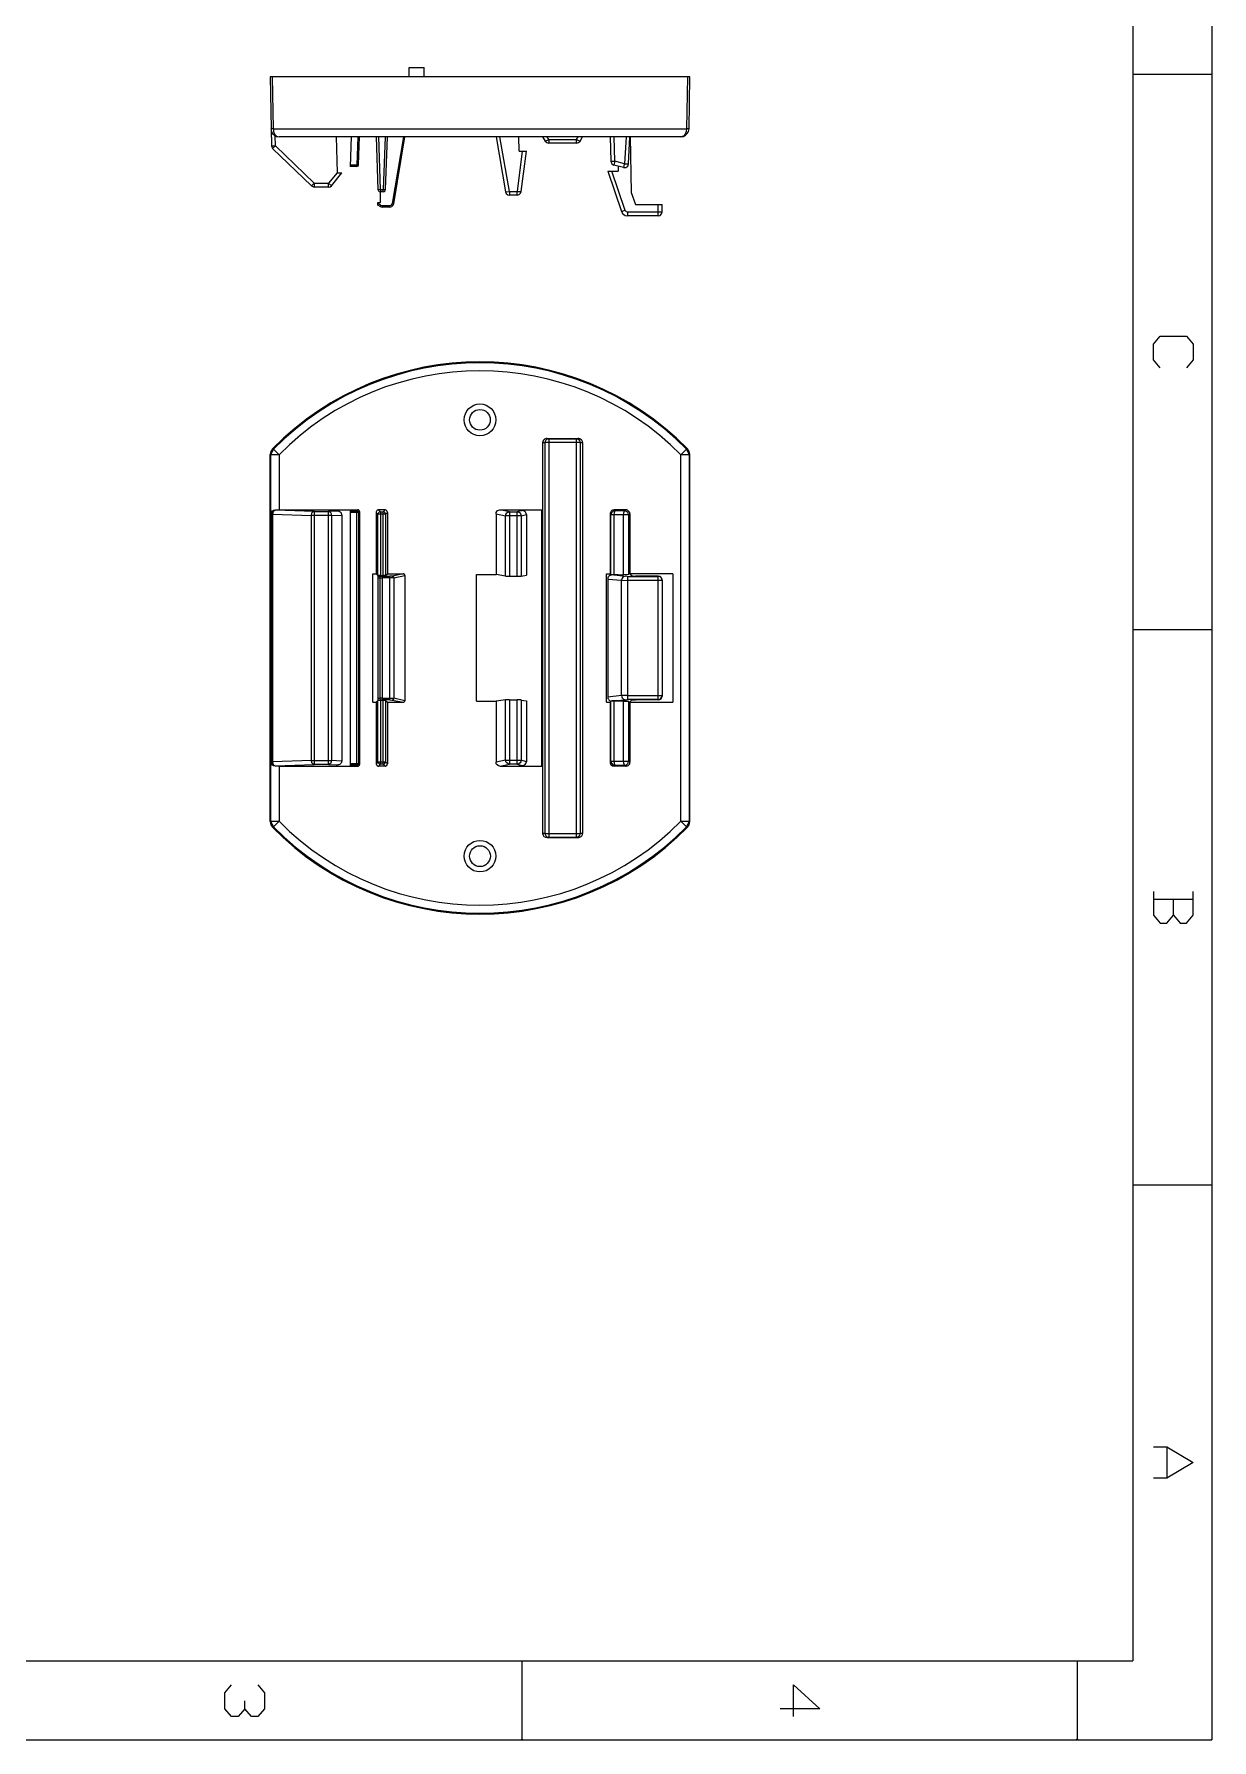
# Model space of a CAD drawing. Header units: millimetres. Extents: x 0 to 204, y 0 to 288.
# Drawn here: x 101.8 to 203.6, y 0 to 147.4 of the extents above; entities that cross this region are included whole.
import ezdxf

# ---------------------------------------------------------------- set-up
doc = ezdxf.new("R2010")
doc.units = ezdxf.units.MM

msp = doc.modelspace()

# ---------------------------------------------------------------- hatches: boundary and pattern name
h = msp.add_hatch(color=0)
h.dxf.hatch_style = 2
h.paths.add_polyline_path([(143.848667, 0), (143.869833, 0.084667), (143.9545, 0.105833), (144.039167, 0.084667), (144.060333, 0)])
h = msp.add_hatch(color=0)
h.dxf.hatch_style = 2
h.paths.add_polyline_path([(191.8335, 0), (191.854667, 0.084667), (191.939333, 0.105833), (192.024, 0.084667), (192.045167, 0)])
h = msp.add_hatch(color=0)
h.dxf.hatch_style = 2
h.paths.add_polyline_path([(203.581, 0), (203.475167, 0), (203.496333, 0.084667), (203.581, 0.105833)])

# ---------------------------------------------------------------- linework, layer by layer
at = {"color": 0, "lineweight": 0}
for points in [[(203.581, 287.930167), (203.581, 0)], [(196.744167, 281.093333), (196.744167, 6.836833)], [(134.196667, 143.721667), (134.196667, 144.547167)], [(134.196667, 144.547167), (135.487833, 144.547167)], [(135.487833, 143.721667), (135.487833, 144.547167)], [(122.195167, 143.721667), (122.301, 137.773833)], [(158.453667, 143.721667), (122.195167, 143.721667)], [(122.470333, 139.234333), (122.385667, 143.721667)], [(158.263167, 143.721667), (158.1785, 139.234333)], [(158.390167, 139.234333), (158.453667, 143.721667)], [(196.744167, 143.975667), (203.581, 143.975667)], [(122.258667, 139.234333), (122.301, 139.022667), (122.406833, 138.832167), (122.555, 138.684), (122.7455, 138.578167), (122.957167, 138.557)], [(122.470333, 139.234333), (122.258667, 139.234333)], [(122.470333, 139.234333), (158.1785, 139.234333)], [(122.470333, 139.234333), (122.4915, 139.0015), (122.576167, 138.789833), (122.7455, 138.6205), (122.957167, 138.557)], [(122.639667, 137.773833), (122.6185, 138.641667)], [(157.691667, 138.557), (157.903333, 138.578167), (158.093833, 138.684), (158.242, 138.832167), (158.347833, 139.022667), (158.390167, 139.234333)], [(158.1785, 139.234333), (158.157333, 139.0015), (158.072667, 138.789833), (157.903333, 138.6205), (157.691667, 138.557)], [(158.390167, 139.234333), (158.1785, 139.234333)], [(122.301, 137.773833), (122.406833, 137.541)], [(122.301, 137.773833), (122.6185, 137.773833)], [(122.639667, 137.773833), (122.406833, 137.541)], [(122.406833, 137.541), (125.751167, 134.3025)], [(122.6185, 137.773833), (122.639667, 137.773833)], [(125.984, 134.535333), (122.639667, 137.773833)], [(157.691667, 138.557), (122.957167, 138.557)], [(127.889, 138.557), (127.973667, 135.4455)], [(129.180167, 138.557), (129.116667, 135.995833)], [(129.772833, 138.557), (129.688167, 136.122833)], [(129.836333, 136.122833), (129.921, 138.557)], [(131.360333, 138.557), (131.5085, 133.985)], [(131.720167, 133.985), (131.572, 138.557)], [(132.122333, 138.557), (131.953, 133.985)], [(132.164667, 133.985), (132.334, 138.557)], [(133.709833, 138.557), (132.736167, 132.7785)], [(132.884333, 132.757333), (133.836833, 138.557)], [(141.710833, 138.557), (142.536333, 133.7945)], [(142.875, 133.836833), (142.0495, 138.557)], [(143.975667, 137.308167), (143.552333, 133.836833)], [(143.721667, 137.308167), (143.679333, 138.557)], [(143.721667, 137.308167), (144.3355, 137.308167)], [(143.891, 133.815667), (144.3355, 137.308167)], [(145.7325, 138.557), (145.965333, 138.176)], [(145.965333, 138.176), (146.261667, 138.324167)], [(145.965333, 138.176), (146.092333, 138.049), (146.261667, 138.006667)], [(146.261667, 138.324167), (146.134667, 138.557)], [(146.261667, 138.324167), (146.261667, 138.006667)], [(146.261667, 138.324167), (148.674667, 138.324167)], [(148.674667, 138.006667), (146.261667, 138.006667)], [(148.674667, 138.006667), (148.674667, 138.324167), (148.801667, 138.557)], [(148.674667, 138.324167), (148.971, 138.176)], [(148.674667, 138.006667), (148.844, 138.049), (148.971, 138.176)], [(148.971, 138.176), (149.182667, 138.557)], [(151.5745, 138.557), (151.638, 136.440333)], [(151.976667, 136.440333), (151.913167, 138.557)], [(152.950333, 138.557), (152.823333, 136.228667)], [(153.162, 136.2075), (153.289, 138.557)], [(153.310167, 138.557), (153.394833, 133.731)], [(129.116667, 136.122833), (129.688167, 136.122833)], [(129.688167, 135.995833), (129.116667, 135.995833)], [(129.688167, 135.995833), (129.688167, 136.122833)], [(129.688167, 135.995833), (129.794, 136.038167), (129.836333, 136.122833)], [(129.688167, 136.122833), (129.836333, 136.122833)], [(151.638, 136.440333), (151.722667, 136.228667), (151.892, 136.101667)], [(151.638, 136.440333), (151.976667, 136.440333), (151.892, 136.101667)], [(152.738667, 135.89), (151.892, 136.101667)], [(152.823333, 136.228667), (151.976667, 136.440333)], [(152.273, 136.017), (152.273, 135.593667)], [(152.738667, 135.89), (152.929167, 135.911167), (153.0985, 136.017), (153.162, 136.2075)], [(152.738667, 135.89), (152.759833, 135.9535), (152.781, 136.017)], [(152.781, 136.017), (152.823333, 136.228667)], [(152.823333, 136.228667), (153.162, 136.2075)], [(125.751167, 134.3025), (125.984, 134.535333)], [(125.751167, 134.3025), (125.984, 134.196667)], [(125.984, 134.535333), (125.984, 134.196667)], [(125.984, 134.535333), (127.232833, 134.535333)], [(127.232833, 134.196667), (125.984, 134.196667)], [(127.973667, 135.4455), (127.232833, 134.535333)], [(127.232833, 134.196667), (127.232833, 134.535333)], [(127.232833, 134.535333), (127.486833, 134.323667)], [(127.232833, 134.196667), (127.381, 134.239), (127.486833, 134.323667)], [(127.486833, 134.323667), (128.397, 135.4455)], [(127.973667, 135.4455), (128.397, 135.4455)], [(151.362833, 135.593667), (152.569333, 132.101167)], [(151.362833, 135.593667), (152.273, 135.593667)], [(152.886833, 132.185833), (151.722667, 135.593667)], [(131.487333, 132.6515), (131.487333, 132.884333)], [(131.487333, 132.884333), (131.720167, 132.884333)], [(131.7625, 132.6515), (131.487333, 132.799667)], [(131.5085, 133.985), (131.550833, 133.879167), (131.614333, 133.815667), (131.720167, 133.7945)], [(131.5085, 133.985), (131.720167, 133.985)], [(131.720167, 133.985), (131.720167, 133.7945)], [(131.720167, 133.985), (131.953, 133.985)], [(131.720167, 132.884333), (131.720167, 133.7945)], [(131.953, 133.7945), (131.720167, 133.7945)], [(131.953, 133.7945), (131.953, 133.985)], [(131.953, 133.7945), (132.058833, 133.815667), (132.1435, 133.879167), (132.164667, 133.985)], [(131.953, 133.985), (132.164667, 133.985)], [(132.5245, 132.609167), (132.630333, 132.630333), (132.693833, 132.693833), (132.736167, 132.7785)], [(132.5245, 132.482167), (132.693833, 132.5245), (132.820833, 132.630333), (132.884333, 132.757333)], [(132.736167, 132.7785), (132.884333, 132.757333)], [(142.536333, 133.7945), (142.875, 133.836833)], [(142.536333, 133.7945), (142.599833, 133.646333), (142.726833, 133.5405), (142.875, 133.519333)], [(142.875, 133.836833), (142.875, 133.519333)], [(142.875, 133.836833), (143.552333, 133.836833)], [(143.552333, 133.519333), (142.875, 133.519333)], [(143.552333, 133.519333), (143.552333, 133.836833)], [(143.552333, 133.836833), (143.891, 133.815667)], [(143.552333, 133.519333), (143.721667, 133.561667), (143.8275, 133.6675), (143.891, 133.815667)], [(153.394833, 133.731), (153.775833, 132.693833)], [(153.775833, 132.693833), (156.061833, 132.693833)], [(155.723167, 131.720167), (155.723167, 132.693833)], [(156.061833, 132.058833), (156.061833, 132.693833)], [(131.699, 132.5245), (131.487333, 132.6515)], [(131.699, 132.5245), (131.7625, 132.6515)], [(131.699, 132.5245), (131.868333, 132.482167)], [(131.7625, 132.6515), (131.868333, 132.609167)], [(131.868333, 132.609167), (131.868333, 132.482167)], [(131.868333, 132.609167), (132.5245, 132.609167)], [(132.5245, 132.482167), (131.868333, 132.482167)], [(132.5245, 132.482167), (132.5245, 132.609167)], [(152.886833, 132.185833), (152.569333, 132.101167)], [(152.569333, 132.101167), (152.675167, 131.8895), (152.865667, 131.7625), (153.077333, 131.720167)], [(152.886833, 132.185833), (152.9715, 132.101167), (153.077333, 132.058833)], [(153.077333, 132.058833), (155.723167, 132.058833)], [(153.077333, 132.058833), (153.077333, 131.720167)], [(155.723167, 131.720167), (153.077333, 131.720167)], [(155.723167, 131.720167), (155.8925, 131.7625), (156.0195, 131.8895), (156.061833, 132.058833)], [(155.723167, 132.058833), (156.061833, 132.058833)], [(199.114833, 118.575667), (198.543333, 119.274167), (198.543333, 120.628833), (199.114833, 121.327333), (201.400833, 121.327333), (201.972333, 120.628833), (201.972333, 119.274167), (201.400833, 118.575667)], [(158.263167, 111.590667), (157.313716, 112.49956), (156.331029, 113.349815), (155.317321, 114.141432), (154.274809, 114.87441), (153.205707, 115.548751), (152.112232, 116.164453), (150.9966, 116.721516), (149.861025, 117.219942), (148.707725, 117.659729), (147.538914, 118.040878), (146.356809, 118.363388), (145.163625, 118.62726), (143.961578, 118.832494), (142.752884, 118.97909), (141.539758, 119.067048), (140.324417, 119.096367), (139.109075, 119.067048), (137.895949, 118.97909), (136.687255, 118.832494), (135.485208, 118.62726), (134.292024, 118.363388), (133.109919, 118.040878), (131.941108, 117.659729), (130.787808, 117.219942), (129.652234, 116.721516), (128.536601, 116.164453), (127.443126, 115.548751), (126.374025, 114.87441), (125.331512, 114.141432), (124.317805, 113.349815), (123.335117, 112.49956), (122.385667, 111.590667)], [(158.1785, 111.548333), (157.242276, 112.452218), (156.27129, 113.297765), (155.267859, 114.084979), (154.2343, 114.81386), (153.172932, 115.484411), (152.08607, 116.096635), (150.976031, 116.650532), (149.845134, 117.146106), (148.695694, 117.583359), (147.53003, 117.962292), (146.350458, 118.282908), (145.159295, 118.545209), (143.958858, 118.749196), (142.751465, 118.894873), (141.539433, 118.982241), (140.325078, 119.011303), (139.110718, 118.98206), (137.89867, 118.894515), (136.691252, 118.74867), (135.490779, 118.544526), (134.299569, 118.282087), (133.11994, 117.961354), (131.954209, 117.582329), (130.804692, 117.145015), (129.673706, 116.649413), (128.56357, 116.095526), (127.476599, 115.483356), (126.415112, 114.812905), (125.381424, 114.084175), (124.377854, 113.297168), (123.406718, 112.451887), (122.470333, 111.548333)], [(157.691667, 111.0615), (156.784783, 111.940725), (155.843338, 112.763226), (154.869634, 113.529002), (153.865978, 114.238054), (152.834671, 114.890383), (151.77802, 115.485987), (150.698327, 116.024866), (149.597897, 116.507022), (148.479034, 116.932453), (147.344042, 117.30116), (146.195226, 117.613144), (145.034889, 117.868402), (143.865335, 118.066937), (142.688869, 118.208747), (141.507795, 118.293834), (140.324417, 118.322196), (139.141038, 118.293834), (137.959964, 118.208747), (136.783498, 118.066937), (135.613944, 117.868402), (134.453607, 117.613144), (133.304791, 117.30116), (132.169799, 116.932453), (131.050936, 116.507022), (129.950506, 116.024866), (128.870813, 115.485987), (127.814162, 114.890383), (126.782856, 114.238054), (125.779199, 113.529002), (124.805496, 112.763226), (123.86405, 111.940725), (122.957167, 111.0615)], [(146.134667, 112.479667), (146.05, 112.479667), (145.9865, 112.4585), (145.901833, 112.416167), (145.8595, 112.373833), (145.796, 112.3315), (145.774833, 112.268), (145.7325, 112.141)], [(145.7325, 112.141), (145.965333, 112.119833)], [(145.7325, 112.141), (145.7325, 78.337833)], [(145.965333, 112.119833), (145.9865, 112.246833), (146.05, 112.352667), (146.134667, 112.437333), (146.261667, 112.4585)], [(148.971, 112.119833), (145.965333, 112.119833)], [(145.965333, 78.337833), (145.965333, 112.119833)], [(146.134667, 112.479667), (148.801667, 112.479667)], [(146.261667, 112.4585), (146.134667, 112.479667)], [(146.261667, 112.4585), (148.674667, 112.4585)], [(146.261667, 112.4585), (146.261667, 77.999167)], [(148.801667, 112.479667), (148.674667, 112.4585)], [(148.674667, 77.999167), (148.674667, 112.4585)], [(148.674667, 112.4585), (148.7805, 112.437333), (148.886333, 112.352667), (148.949833, 112.246833), (148.971, 112.119833)], [(149.182667, 112.141), (149.182667, 112.2045), (149.1615, 112.268), (149.119167, 112.3315), (149.076833, 112.373833), (148.949833, 112.4585), (148.865167, 112.479667), (148.801667, 112.479667)], [(148.971, 112.119833), (149.182667, 112.141)], [(148.971, 112.119833), (148.971, 78.337833)], [(149.182667, 112.141), (149.182667, 78.337833)], [(122.385667, 111.590667), (122.2375, 111.357833), (122.195167, 111.103833)], [(122.195167, 79.375), (122.195167, 111.103833)], [(122.195167, 111.103833), (122.258667, 111.0615)], [(122.470333, 111.548333), (122.322167, 111.336667), (122.258667, 111.0615)], [(122.957167, 111.0615), (122.258667, 111.0615)], [(122.258667, 105.9815), (122.258667, 111.0615)], [(122.470333, 111.548333), (122.385667, 111.590667)], [(122.470333, 111.548333), (122.957167, 111.0615)], [(122.957167, 111.0615), (122.957167, 106.299)], [(158.1785, 111.548333), (157.691667, 111.0615)], [(158.390167, 111.0615), (157.691667, 111.0615)], [(157.691667, 79.396167), (157.691667, 111.0615)], [(158.263167, 111.590667), (158.1785, 111.548333)], [(158.390167, 111.0615), (158.326667, 111.336667), (158.1785, 111.548333)], [(158.453667, 111.103833), (158.411333, 111.357833), (158.263167, 111.590667)], [(158.390167, 111.0615), (158.453667, 111.103833)], [(158.390167, 111.0615), (158.390167, 79.396167)], [(158.453667, 79.375), (158.453667, 111.103833)], [(122.258667, 105.9815), (122.301, 106.1085), (122.385667, 106.214333), (122.4915, 106.277833), (122.6185, 106.299)], [(122.639667, 106.277833), (122.470333, 106.2355), (122.343333, 106.1085), (122.301, 105.939167)], [(122.639667, 106.277833), (122.533833, 106.2355), (122.449167, 106.150833), (122.406833, 105.939167)], [(122.639667, 106.277833), (122.6185, 106.299)], [(122.6185, 106.299), (122.957167, 106.299)], [(125.984, 106.172), (122.639667, 106.277833)], [(122.957167, 106.299), (129.772833, 106.299)], [(125.751167, 105.812167), (125.7935, 106.045), (125.878167, 106.129667), (125.984, 106.172)], [(125.984, 106.172), (125.984, 84.306833)], [(125.984, 106.172), (127.232833, 106.172)], [(127.973667, 106.193167), (127.232833, 106.172)], [(127.232833, 84.306833), (127.232833, 106.172)], [(127.232833, 106.172), (127.338667, 106.129667), (127.423333, 106.045), (127.486833, 105.812167)], [(127.889, 106.299), (127.973667, 106.193167)], [(127.973667, 106.193167), (127.994833, 106.193167)], [(128.397, 105.8545), (128.375833, 105.918), (128.354667, 105.9815), (128.3335, 106.045), (128.143, 106.172), (128.058333, 106.193167), (127.973667, 106.193167)], [(129.180167, 106.299), (129.116667, 106.214333)], [(129.116667, 106.214333), (129.688167, 106.214333)], [(129.116667, 106.214333), (129.116667, 106.087333)], [(129.772833, 106.299), (129.688167, 106.214333)], [(129.688167, 84.243333), (129.688167, 106.214333)], [(129.836333, 106.087333), (129.794, 106.172), (129.688167, 106.214333)], [(129.921, 106.172), (129.899833, 106.193167), (129.899833, 106.214333), (129.878667, 106.2355), (129.878667, 106.256667), (129.836333, 106.299), (129.772833, 106.299)], [(129.836333, 106.087333), (129.921, 106.172)], [(129.921, 106.172), (129.921, 84.306833)], [(131.572, 106.299), (131.529667, 106.299), (131.487333, 106.277833), (131.445, 106.277833), (131.419071, 106.232242), (131.388115, 106.187478), (131.364434, 106.140267), (131.360333, 106.087333)], [(131.720167, 106.150833), (131.614333, 106.1085), (131.550833, 106.045), (131.5085, 105.939167)], [(132.122333, 106.299), (131.572, 106.299)], [(131.720167, 106.150833), (131.572, 106.299)], [(131.720167, 106.150833), (131.953, 106.150833)], [(131.720167, 106.150833), (131.720167, 100.626333)], [(132.122333, 106.299), (131.953, 106.150833)], [(131.953, 100.626333), (131.953, 106.150833)], [(132.164667, 105.939167), (132.1435, 106.045), (132.058833, 106.1085), (131.953, 106.150833)], [(132.334, 106.087333), (132.308468, 106.16813), (132.27685, 106.233119), (132.220891, 106.278131), (132.122333, 106.299)], [(141.710833, 105.960333), (141.732, 106.087333), (141.816667, 106.214333), (141.9225, 106.277833), (142.0495, 106.299)], [(142.0495, 106.299), (145.669, 106.299)], [(142.875, 106.129667), (142.0495, 106.299)], [(143.975667, 106.256667), (143.552333, 106.129667)], [(143.721667, 106.256667), (143.679333, 106.299)], [(143.721667, 106.256667), (143.975667, 106.256667)], [(144.3355, 105.918), (144.314333, 105.9815), (144.293167, 106.045), (144.272, 106.1085), (144.229667, 106.150833), (144.102667, 106.2355), (144.039167, 106.256667), (143.975667, 106.256667)], [(145.669, 84.158667), (145.669, 106.299)], [(151.913167, 106.299), (151.848044, 106.29462), (151.783901, 106.275799), (151.723504, 106.244337), (151.669618, 106.20203), (151.625009, 106.150678), (151.592442, 106.092079), (151.574684, 106.028032), (151.5745, 105.960333)], [(151.976667, 106.2355), (151.807333, 106.172), (151.680333, 106.066167), (151.638, 105.875667)], [(151.976667, 106.2355), (151.913167, 106.066167), (151.892, 105.875667)], [(151.976667, 106.2355), (151.913167, 106.299)], [(152.950333, 106.299), (151.913167, 106.299)], [(152.823333, 106.214333), (151.976667, 106.2355)], [(152.738667, 105.875667), (152.759833, 106.066167), (152.823333, 106.214333)], [(152.950333, 106.299), (152.823333, 106.214333)], [(153.162, 105.875667), (153.119667, 106.045), (152.992667, 106.172), (152.823333, 106.214333)], [(153.289, 105.960333), (153.289, 106.023833), (153.267833, 106.087333), (153.2255, 106.150833), (153.140833, 106.2355), (153.077333, 106.277833), (153.013833, 106.299), (152.950333, 106.299)], [(122.258667, 105.9815), (122.301, 105.939167)], [(122.301, 84.539667), (122.301, 105.939167)], [(122.406833, 105.939167), (122.301, 105.939167)], [(122.406833, 105.939167), (122.406833, 84.539667)], [(122.406833, 105.939167), (125.751167, 105.812167)], [(125.751167, 84.6455), (125.751167, 105.812167)], [(127.486833, 105.812167), (125.751167, 105.812167)], [(127.486833, 105.812167), (128.397, 105.8545)], [(127.486833, 105.812167), (127.486833, 84.6455)], [(128.397, 105.8545), (128.397, 84.603167)], [(129.836333, 106.087333), (129.116667, 106.087333)], [(129.116667, 106.087333), (129.116667, 84.3915)], [(129.836333, 106.087333), (129.836333, 84.3915)], [(131.360333, 106.087333), (131.360333, 100.7745)], [(131.360333, 106.087333), (131.5085, 105.939167)], [(132.164667, 105.939167), (131.5085, 105.939167)], [(131.5085, 100.626333), (131.5085, 105.939167)], [(132.164667, 105.939167), (132.334, 106.087333)], [(132.164667, 105.939167), (132.164667, 100.626333)], [(132.334, 106.087333), (132.334, 100.7745)], [(141.710833, 105.960333), (142.536333, 105.791)], [(141.710833, 105.960333), (141.710833, 100.711)], [(142.536333, 105.791), (142.5575, 105.918), (142.642167, 106.045), (142.748, 106.1085), (142.875, 106.129667)], [(143.891, 105.791), (142.536333, 105.791)], [(142.536333, 100.584), (142.536333, 105.791)], [(142.875, 106.129667), (143.552333, 106.129667)], [(142.875, 106.129667), (142.875, 100.584)], [(143.552333, 100.584), (143.552333, 106.129667)], [(143.552333, 106.129667), (143.679333, 106.1085), (143.806333, 106.045), (143.869833, 105.918), (143.891, 105.791)], [(143.891, 105.791), (144.3355, 105.918)], [(143.891, 105.791), (143.891, 100.584)], [(144.3355, 105.918), (144.3355, 100.668667)], [(151.5745, 105.960333), (151.638, 105.875667)], [(151.5745, 105.960333), (151.5745, 100.7745)], [(151.892, 105.875667), (151.638, 105.875667)], [(151.638, 100.711), (151.638, 105.875667)], [(152.738667, 105.875667), (151.892, 105.875667)], [(151.892, 105.875667), (151.892, 100.689833)], [(153.162, 105.875667), (152.738667, 105.875667)], [(152.738667, 100.689833), (152.738667, 105.875667)], [(153.162, 105.875667), (153.289, 105.960333)], [(153.162, 105.875667), (153.162, 100.711)], [(153.289, 105.960333), (153.289, 100.7745)], [(131.064, 89.683167), (131.064, 100.7745)], [(131.064, 100.7745), (131.360333, 100.7745)], [(131.5085, 100.626333), (131.360333, 100.7745)], [(131.487333, 100.584), (131.720167, 100.584)], [(131.7625, 100.584), (131.487333, 100.584)], [(131.487333, 100.584), (131.487333, 89.873667)], [(131.487333, 100.435833), (131.699, 100.435833)], [(131.720167, 100.626333), (131.5085, 100.626333)], [(131.699, 100.435833), (131.699, 100.5205), (131.7625, 100.584)], [(131.699, 90.021833), (131.699, 100.435833)], [(131.699, 100.435833), (131.868333, 100.435833)], [(131.720167, 100.584), (131.720167, 100.626333)], [(131.720167, 100.626333), (131.953, 100.626333)], [(131.720167, 100.626333), (131.741333, 100.626333)], [(131.7625, 100.584), (131.868333, 100.584)], [(131.868333, 100.584), (132.5245, 100.584)], [(131.868333, 100.584), (131.868333, 89.894833)], [(132.5245, 100.435833), (131.868333, 100.435833)], [(132.164667, 100.626333), (131.953, 100.626333)], [(132.164667, 100.626333), (132.334, 100.7745)], [(132.334, 100.7745), (133.709833, 100.7745)], [(132.5245, 89.894833), (132.5245, 100.584)], [(132.736167, 100.584), (132.842, 100.541667), (132.884333, 100.435833), (132.5245, 100.435833)], [(132.736167, 100.584), (132.5245, 100.584)], [(133.709833, 100.7745), (132.736167, 100.584)], [(132.884333, 100.435833), (133.836833, 100.6475)], [(132.884333, 100.435833), (132.884333, 90.021833)], [(133.836833, 100.6475), (133.836833, 100.689833), (133.815667, 100.732167), (133.7945, 100.753333), (133.773333, 100.753333), (133.752167, 100.7745), (133.709833, 100.7745)], [(133.836833, 100.6475), (133.836833, 89.810167)], [(140.0175, 100.711), (141.710833, 100.711)], [(140.0175, 89.767833), (140.0175, 100.711)], [(142.536333, 100.584), (141.710833, 100.711)], [(142.536333, 100.584), (142.875, 100.584)], [(142.875, 100.584), (143.552333, 100.584)], [(143.552333, 100.584), (143.891, 100.584)], [(143.891, 100.584), (144.3355, 100.668667)], [(151.257, 100.7745), (151.5745, 100.7745)], [(151.257, 89.683167), (151.257, 100.7745)], [(151.722667, 100.689833), (151.659167, 100.668667), (151.5745, 100.6475), (151.511, 100.626333), (151.468667, 100.584), (151.426333, 100.5205), (151.384, 100.478167), (151.362833, 100.414667), (151.362833, 100.33)], [(151.362833, 100.33), (152.569333, 100.224167)], [(151.362833, 100.33), (151.362833, 90.127667)], [(151.638, 100.711), (151.5745, 100.7745)], [(151.638, 100.711), (151.849667, 100.711), (151.892, 100.689833)], [(152.273, 100.689833), (151.722667, 100.689833)], [(152.886833, 100.562833), (151.722667, 100.689833)], [(151.892, 100.689833), (152.738667, 100.689833)], [(152.273, 100.689833), (152.294167, 100.689833)], [(153.077333, 100.562833), (152.975764, 100.568148), (152.883113, 100.564933), (152.800358, 100.550648), (152.72848, 100.522749), (152.668459, 100.478694), (152.621274, 100.41594), (152.587906, 100.331945), (152.569333, 100.224167)], [(153.162, 100.711), (152.738667, 100.689833)], [(153.077333, 100.562833), (155.723167, 100.562833)], [(153.077333, 100.562833), (153.077333, 89.916)], [(153.289, 100.7745), (153.162, 100.711)], [(156.993167, 100.7745), (153.289, 100.7745)], [(153.310167, 100.7745), (153.394833, 100.626333)], [(153.394833, 100.626333), (153.775833, 100.584)], [(155.723167, 100.584), (153.775833, 100.584)], [(155.723167, 89.894833), (155.723167, 100.584)], [(156.061833, 100.245333), (156.034614, 100.382338), (155.964996, 100.49047), (155.859129, 100.5607), (155.723167, 100.584)], [(156.061833, 100.203), (156.0195, 100.3935), (155.8925, 100.5205), (155.723167, 100.562833)], [(156.061833, 100.2665), (156.061833, 100.203)], [(156.993167, 100.7745), (156.993167, 89.683167)], [(152.569333, 90.254667), (152.569333, 100.224167)], [(152.569333, 100.224167), (153.077333, 100.203)], [(156.061833, 100.203), (153.077333, 100.203)], [(156.061833, 100.245333), (156.061833, 90.2335)], [(196.744167, 95.969667), (203.581, 95.969667)], [(131.487333, 90.021833), (131.699, 90.021833)], [(131.868333, 90.021833), (131.699, 90.021833)], [(131.7625, 89.894833), (131.699, 89.937167), (131.699, 90.021833)], [(131.868333, 90.021833), (132.5245, 90.021833)], [(132.5245, 90.021833), (132.884333, 90.021833)], [(132.884333, 90.021833), (132.842, 89.916), (132.736167, 89.873667)], [(133.836833, 89.810167), (132.884333, 90.021833)], [(152.569333, 90.254667), (151.362833, 90.127667)], [(151.362833, 90.127667), (151.367573, 90.062197), (151.386464, 89.997607), (151.418179, 89.936764), (151.461391, 89.88253), (151.514772, 89.837772), (151.576997, 89.805355), (151.646737, 89.788142), (151.722667, 89.789)], [(153.077333, 90.254667), (152.569333, 90.254667)], [(152.569333, 90.254667), (152.580237, 90.153081), (152.612245, 90.068053), (152.66232, 89.999767), (152.727422, 89.948411), (152.804513, 89.914171), (152.890554, 89.897231), (152.982507, 89.897779), (153.077333, 89.916)], [(153.077333, 90.254667), (156.061833, 90.254667)], [(155.723167, 89.916), (155.8925, 89.958333), (156.0195, 90.085333), (156.061833, 90.254667)], [(155.723167, 89.894833), (155.867365, 89.918381), (155.972933, 89.983733), (156.038285, 90.089302), (156.061833, 90.2335)], [(156.061833, 90.254667), (156.061833, 90.191167)], [(131.064, 89.683167), (131.360333, 89.683167)], [(131.5085, 89.831333), (131.360333, 89.683167)], [(131.360333, 89.683167), (131.360333, 84.370333)], [(131.487333, 89.873667), (131.7625, 89.894833)], [(131.487333, 89.873667), (131.720167, 89.873667)], [(131.5085, 89.831333), (131.529667, 89.8525), (131.720167, 89.8525)], [(131.5085, 84.5185), (131.5085, 89.831333)], [(131.720167, 89.873667), (131.720167, 89.8525)], [(131.720167, 89.8525), (131.720167, 84.328)], [(131.720167, 89.8525), (131.953, 89.8525)], [(131.720167, 89.8525), (131.741333, 89.8525)], [(131.7625, 89.894833), (131.868333, 89.894833)], [(132.5245, 89.894833), (131.868333, 89.894833)], [(131.953, 84.328), (131.953, 89.8525)], [(131.953, 89.8525), (132.164667, 89.831333)], [(132.164667, 89.831333), (132.164667, 84.5185)], [(132.164667, 89.831333), (132.334, 89.683167)], [(132.334, 89.683167), (132.334, 84.370333)], [(132.334, 89.683167), (133.709833, 89.683167)], [(132.5245, 89.894833), (132.736167, 89.873667)], [(132.736167, 89.873667), (133.709833, 89.683167)], [(133.709833, 89.683167), (133.752167, 89.683167), (133.815667, 89.746667), (133.836833, 89.767833), (133.836833, 89.810167)], [(140.0175, 89.767833), (141.710833, 89.767833)], [(142.536333, 89.894833), (141.710833, 89.767833)], [(141.710833, 89.767833), (141.710833, 84.497333)], [(142.536333, 84.666667), (142.536333, 89.894833)], [(142.875, 89.894833), (142.536333, 89.894833)], [(142.875, 89.894833), (143.552333, 89.894833)], [(142.875, 89.894833), (142.875, 84.328)], [(143.552333, 84.328), (143.552333, 89.894833)], [(143.891, 89.873667), (143.891, 89.894833), (143.552333, 89.894833)], [(143.891, 89.873667), (144.3355, 89.789)], [(143.891, 89.873667), (143.891, 84.666667)], [(144.3355, 89.789), (144.3355, 84.539667)], [(151.257, 89.683167), (151.5745, 89.683167)], [(151.638, 89.746667), (151.5745, 89.683167)], [(151.5745, 89.683167), (151.5745, 84.497333)], [(151.892, 89.767833), (151.659167, 89.767833), (151.638, 89.746667)], [(151.638, 84.582), (151.638, 89.746667)], [(151.722667, 89.789), (152.886833, 89.894833)], [(152.273, 89.789), (151.722667, 89.789)], [(152.738667, 89.767833), (151.892, 89.767833)], [(151.892, 89.767833), (151.892, 84.582)], [(152.273, 89.789), (152.273, 89.767833)], [(152.738667, 84.582), (152.738667, 89.767833)], [(152.738667, 89.767833), (153.162, 89.767833)], [(155.723167, 89.916), (153.077333, 89.916)], [(153.162, 89.767833), (153.289, 89.683167)], [(153.162, 89.767833), (153.162, 84.582)], [(153.289, 89.683167), (156.993167, 89.683167)], [(153.289, 89.683167), (153.289, 84.497333)], [(153.394833, 89.8525), (153.310167, 89.683167)], [(153.394833, 89.8525), (153.775833, 89.894833)], [(155.723167, 89.894833), (153.775833, 89.894833)], [(122.301, 84.539667), (122.258667, 84.476167)], [(122.258667, 79.396167), (122.258667, 84.476167)], [(122.6185, 84.158667), (122.4915, 84.179833), (122.385667, 84.243333), (122.301, 84.349167), (122.258667, 84.476167)], [(122.301, 84.539667), (122.406833, 84.539667)], [(122.301, 84.539667), (122.343333, 84.370333), (122.470333, 84.243333), (122.639667, 84.179833)], [(125.751167, 84.6455), (122.406833, 84.539667)], [(122.406833, 84.539667), (122.449167, 84.306833), (122.533833, 84.222167), (122.639667, 84.179833)], [(122.6185, 84.158667), (122.639667, 84.179833)], [(122.957167, 84.158667), (122.6185, 84.158667)], [(122.639667, 84.179833), (125.984, 84.306833)], [(122.957167, 84.158667), (122.957167, 79.396167)], [(122.957167, 84.158667), (129.772833, 84.158667)], [(125.751167, 84.6455), (127.486833, 84.6455)], [(125.984, 84.306833), (125.878167, 84.349167), (125.7935, 84.433833), (125.751167, 84.6455)], [(127.232833, 84.306833), (125.984, 84.306833)], [(127.486833, 84.6455), (127.423333, 84.412667), (127.338667, 84.349167), (127.232833, 84.306833)], [(127.232833, 84.306833), (127.973667, 84.2645)], [(128.397, 84.603167), (127.486833, 84.6455)], [(127.973667, 84.2645), (127.889, 84.158667)], [(127.973667, 84.2645), (128.065853, 84.287907), (128.143496, 84.308289), (128.208257, 84.32986), (128.261798, 84.35684), (128.305781, 84.393443), (128.341867, 84.443887), (128.37172, 84.51239), (128.397, 84.603167)], [(127.973667, 84.2645), (127.994833, 84.2645)], [(129.116667, 84.3915), (129.836333, 84.3915)], [(129.116667, 84.3915), (129.116667, 84.243333)], [(129.688167, 84.243333), (129.116667, 84.243333)], [(129.180167, 84.158667), (129.116667, 84.243333)], [(129.688167, 84.243333), (129.794, 84.285667), (129.836333, 84.3915)], [(129.688167, 84.243333), (129.772833, 84.158667)], [(129.772833, 84.158667), (129.794, 84.158667), (129.836333, 84.179833), (129.8575, 84.179833), (129.878667, 84.201), (129.878667, 84.222167), (129.899833, 84.243333), (129.899833, 84.2645), (129.921, 84.306833)], [(129.921, 84.306833), (129.836333, 84.3915)], [(131.5085, 84.5185), (131.360333, 84.370333)], [(131.360333, 84.370333), (131.360333, 84.328), (131.3815, 84.285667), (131.402667, 84.2645), (131.423833, 84.222167), (131.445, 84.201), (131.529667, 84.158667), (131.572, 84.158667)], [(131.5085, 84.5185), (132.164667, 84.5185)], [(131.5085, 84.5185), (131.550833, 84.433833), (131.614333, 84.349167), (131.720167, 84.328)], [(131.572, 84.158667), (131.720167, 84.328)], [(132.122333, 84.158667), (131.572, 84.158667)], [(131.953, 84.328), (131.720167, 84.328)], [(131.953, 84.328), (132.058833, 84.349167), (132.1435, 84.433833), (132.164667, 84.5185)], [(131.953, 84.328), (132.122333, 84.158667)], [(132.122333, 84.158667), (132.164667, 84.158667), (132.207, 84.179833), (132.228167, 84.201), (132.2705, 84.222167), (132.291667, 84.2645), (132.312833, 84.285667), (132.312833, 84.328), (132.334, 84.370333)], [(132.334, 84.370333), (132.164667, 84.5185)], [(142.536333, 84.666667), (141.710833, 84.497333)], [(142.0495, 84.158667), (141.9225, 84.179833), (141.816667, 84.2645), (141.732, 84.370333), (141.710833, 84.497333)], [(142.0495, 84.158667), (142.875, 84.328)], [(142.0495, 84.158667), (145.669, 84.158667)], [(142.536333, 84.666667), (143.891, 84.666667)], [(142.875, 84.328), (142.748, 84.349167), (142.642167, 84.433833), (142.5575, 84.539667), (142.536333, 84.666667)], [(143.552333, 84.328), (142.875, 84.328)], [(143.891, 84.666667), (143.869833, 84.539667), (143.806333, 84.433833), (143.679333, 84.349167), (143.552333, 84.328)], [(143.552333, 84.328), (143.975667, 84.201)], [(143.721667, 84.201), (143.679333, 84.158667)], [(143.721667, 84.201), (143.975667, 84.201)], [(144.3355, 84.539667), (143.891, 84.666667)], [(143.975667, 84.201), (144.121584, 84.23819), (144.221994, 84.299028), (144.289198, 84.395518), (144.3355, 84.539667)], [(151.638, 84.582), (151.5745, 84.497333)], [(151.5745, 84.497333), (151.5745, 84.433833), (151.616833, 84.306833), (151.659167, 84.2645), (151.786167, 84.179833), (151.849667, 84.179833), (151.913167, 84.158667)], [(151.638, 84.582), (151.892, 84.582)], [(151.638, 84.582), (151.680333, 84.412667), (151.807333, 84.285667), (151.976667, 84.243333)], [(151.892, 84.582), (152.738667, 84.582)], [(151.892, 84.582), (151.913167, 84.3915), (151.976667, 84.243333)], [(151.913167, 84.158667), (151.976667, 84.243333)], [(152.950333, 84.158667), (151.913167, 84.158667)], [(151.976667, 84.243333), (152.823333, 84.243333)], [(152.738667, 84.582), (153.162, 84.582)], [(152.823333, 84.243333), (152.759833, 84.412667), (152.738667, 84.582)], [(152.823333, 84.243333), (152.992667, 84.285667), (153.119667, 84.412667), (153.162, 84.582)], [(152.823333, 84.243333), (152.950333, 84.158667)], [(152.950333, 84.158667), (153.013833, 84.179833), (153.077333, 84.179833), (153.140833, 84.222167), (153.2255, 84.306833), (153.267833, 84.370333), (153.289, 84.433833), (153.289, 84.497333)], [(153.289, 84.497333), (153.162, 84.582)], [(122.258667, 79.396167), (122.195167, 79.375)], [(122.195167, 79.375), (122.2375, 79.099833), (122.385667, 78.888167)], [(122.258667, 79.396167), (122.957167, 79.396167)], [(122.258667, 79.396167), (122.322167, 79.142167), (122.470333, 78.909333)], [(122.385667, 78.888167), (122.470333, 78.909333)], [(122.385667, 78.888167), (123.323403, 77.97828), (124.296643, 77.127096), (125.30302, 76.334614), (126.340166, 75.600835), (127.405716, 74.925757), (128.497301, 74.309383), (129.612556, 73.75171), (130.749113, 73.25274), (131.904605, 72.812472), (133.076665, 72.430907), (134.262927, 72.108044), (135.461024, 71.843883), (136.668588, 71.638425), (137.883252, 71.491669), (139.102651, 71.403616), (140.324417, 71.374265), (141.546182, 71.403616), (142.765581, 71.491669), (143.980246, 71.638425), (145.18781, 71.843883), (146.385906, 72.108044), (147.572168, 72.430907), (148.744229, 72.812472), (149.899721, 73.25274), (151.036277, 73.75171), (152.151532, 74.309383), (153.243117, 74.925757), (154.308667, 75.600835), (155.345814, 76.334614), (156.35219, 77.127096), (157.32543, 77.97828), (158.263167, 78.888167)], [(122.470333, 78.909333), (122.957167, 79.396167)], [(122.470333, 78.909333), (123.412606, 78.006133), (124.388493, 77.161184), (125.395752, 76.374489), (126.432142, 75.646049), (127.495422, 74.975867), (128.583351, 74.363944), (129.693687, 73.810282), (130.824188, 73.314884), (131.972614, 72.877751), (133.136724, 72.498885), (134.314275, 72.178288), (135.503026, 71.915962), (136.700737, 71.711909), (137.905165, 71.56613), (139.11407, 71.478629), (140.32521, 71.449406), (141.536344, 71.478464), (142.745231, 71.565805), (143.949628, 71.71143), (145.147295, 71.915342), (146.335991, 72.177542), (147.513474, 72.498032), (148.677503, 72.876815), (149.825836, 73.313892), (150.956232, 73.809265), (152.06645, 74.362936), (153.154248, 74.974908), (154.217386, 75.645181), (155.253621, 76.373758), (156.260713, 77.160642), (157.236419, 78.005833), (158.1785, 78.909333)], [(122.957167, 79.396167), (123.872911, 78.517615), (124.821502, 77.695743), (125.800751, 76.930553), (126.808466, 76.222043), (127.84246, 75.570214), (128.90054, 74.975066), (129.980519, 74.436599), (131.080206, 73.954812), (132.197411, 73.529706), (133.329944, 73.161281), (134.475617, 72.849537), (135.632238, 72.594473), (136.797618, 72.396091), (137.969568, 72.254389), (139.145898, 72.169367), (140.324417, 72.141027), (141.502936, 72.169367), (142.679265, 72.254389), (143.851215, 72.396091), (145.016595, 72.594473), (146.173217, 72.849537), (147.318889, 73.161281), (148.451423, 73.529706), (149.568628, 73.954812), (150.668314, 74.436599), (151.748293, 74.975066), (152.806374, 75.570214), (153.840367, 76.222043), (154.848082, 76.930553), (155.827331, 77.695743), (156.775922, 78.517615), (157.691667, 79.396167)], [(145.965333, 78.337833), (145.7325, 78.337833)], [(145.7325, 78.337833), (145.777926, 78.184904), (145.858045, 78.078806), (145.975933, 78.017555), (146.134667, 77.999167)], [(145.965333, 78.337833), (148.971, 78.337833)], [(146.261667, 77.999167), (146.134667, 78.020333), (146.05, 78.105), (145.9865, 78.210833), (145.965333, 78.337833)], [(148.971, 78.337833), (148.949833, 78.210833), (148.886333, 78.105), (148.7805, 78.020333), (148.674667, 77.999167)], [(148.801667, 77.999167), (148.873325, 77.999886), (148.944591, 78.015571), (149.012227, 78.044683), (149.072997, 78.085685), (149.123663, 78.137039), (149.160987, 78.197207), (149.181734, 78.264651), (149.182667, 78.337833)], [(149.182667, 78.337833), (148.971, 78.337833)], [(158.1785, 78.909333), (157.691667, 79.396167)], [(157.691667, 79.396167), (158.390167, 79.396167)], [(158.1785, 78.909333), (158.326667, 79.142167), (158.390167, 79.396167)], [(158.1785, 78.909333), (158.263167, 78.888167)], [(158.263167, 78.888167), (158.411333, 79.099833), (158.453667, 79.375)], [(158.453667, 79.375), (158.390167, 79.396167)], [(146.134667, 77.999167), (146.261667, 77.999167)], [(146.134667, 77.999167), (148.801667, 77.999167)], [(148.674667, 77.999167), (146.261667, 77.999167)], [(148.674667, 77.999167), (148.801667, 77.999167)], [(198.543333, 73.321333), (198.543333, 71.268167), (199.114833, 70.590833), (199.686333, 70.590833), (200.257833, 71.268167), (200.257833, 72.644)], [(201.972333, 72.644), (198.543333, 72.644)], [(200.257833, 71.268167), (200.829333, 70.590833), (201.400833, 70.590833), (201.972333, 71.268167), (201.972333, 73.321333)], [(196.744167, 47.984833), (203.581, 47.984833)], [(198.543333, 25.3365), (199.686333, 25.3365), (201.972333, 23.960667), (199.686333, 22.606), (198.543333, 22.606)], [(199.686333, 25.3365), (199.686333, 22.606)], [(6.836833, 6.836833), (196.744167, 6.836833)], [(143.9545, 6.836833), (143.9545, 0)], [(191.939333, 6.836833), (191.939333, 0)], [(119.993833, 2.688167), (119.422333, 2.010833), (118.850833, 2.010833), (118.279333, 2.688167), (118.279333, 4.064), (118.850833, 4.7625)], [(121.136833, 4.7625), (121.708333, 4.064), (121.708333, 2.688167), (121.136833, 2.010833), (120.565333, 2.010833), (119.993833, 2.688167), (119.993833, 3.386667)], [(167.407167, 2.010833), (167.407167, 4.7625), (169.693167, 2.688167), (166.264167, 2.688167)], [(0, 0), (203.581, 0)], [(0, 0), (203.581, 0)]]:
    msp.add_lwpolyline(points, dxfattribs=at)
for centre, radius in [((140.324549, 114.088333), 1.372195), ((140.323887, 114.088333), 0.894424), ((140.324483, 76.379917), 1.365151), ((140.323078, 76.379917), 0.8988)]:
    msp.add_circle(centre, radius, dxfattribs=at)

doc.saveas('drawing.dxf')
